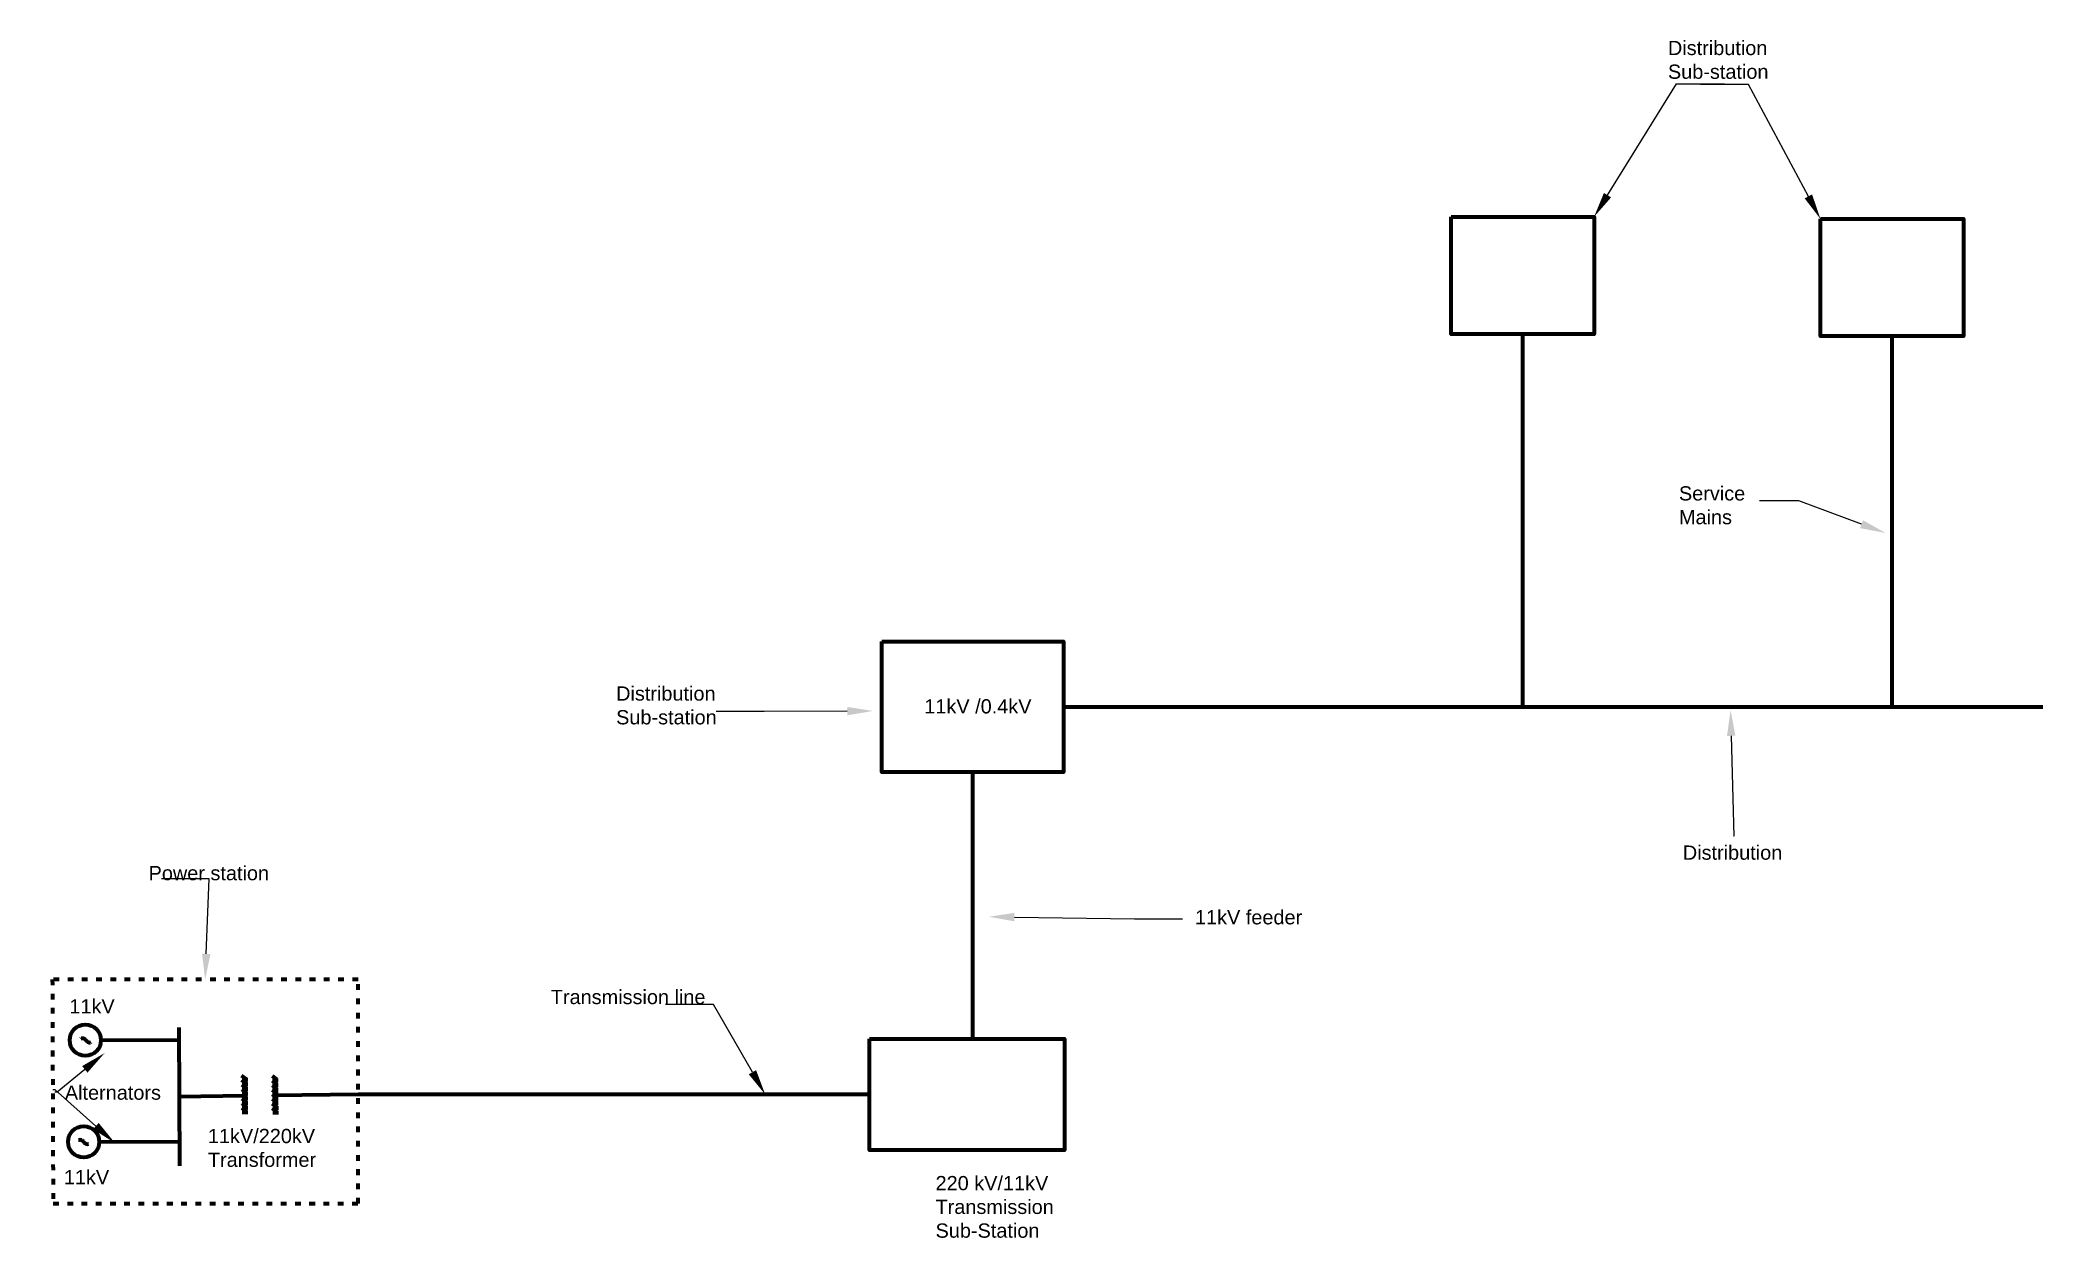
# Model space of a CAD drawing. Header units: inches. Extents: x 30 to 4252, y 212 to 2736.
import ezdxf
from ezdxf import colors
from ezdxf.entities.mleader import LeaderData, LeaderLine
from ezdxf.math import Vec2, Vec3

# ---------------------------------------------------------------- set-up
doc = ezdxf.new("R2010")
doc.units = ezdxf.units.IN
doc.header["$MEASUREMENT"] = 0
doc.linetypes.add('ACAD_ISO03W100', pattern=[30, 12, -18])
doc.linetypes.add('HIDDEN', pattern=[0.375, 0.25, -0.125])
doc.layers.add('dotted', color=7, linetype='HIDDEN')
doc.styles.get("Standard").update_dxf_attribs({"font": 'arial.ttf'})

msp = doc.modelspace()

# ---------------------------------------------------------------- linework, layer by layer
at = {"lineweight": 100}
for p, q in [((3155, 2116.5), (3155, 1331.3)), ((3933.8, 2112.4), (3933.8, 1331.3)), ((2187.2, 1331.3), (4252, 1331.3)), ((1995.8, 1193.4), (1995.8, 631.6)), ((322.9, 655.5), (324, 364)), ((158.6, 628.7), (323, 629.3)), ((461, 511.5), (323.5, 509.8)), ((700.5, 514.5), (522.7, 512.3)), ((1778.4, 514.5), (700.5, 514.5)), ((155.2, 414.6), (323.8, 415.2))]:
    msp.add_line(p, q, dxfattribs=at)
at = {"linetype": 'ACAD_ISO03W100', "lineweight": 100}
for p, q in [((455, 554.7), (468.1, 545)), ((519.2, 553.7), (532.2, 544)), ((455.1, 545), (468.1, 535.2)), ((468.1, 545), (455.2, 545)), ((468.1, 535.2), (455.2, 535.2)), ((455.2, 535.2), (468.2, 525.5)), ((455.3, 525.5), (468.3, 515.7)), ((455.3, 515.8), (468.3, 506)), ((468.2, 525.5), (455.4, 525.5)), ((468.3, 515.7), (455.4, 515.7)), ((519.2, 544), (532.2, 534.3)), ((532.2, 544), (519.3, 544)), ((532.2, 534.3), (519.3, 534.3)), ((519.3, 534.3), (532.4, 524.5)), ((519.4, 524.5), (532.4, 514.8)), ((519.4, 514.8), (532.4, 505)), ((532.4, 524.5), (519.5, 524.5)), ((532.4, 514.8), (519.5, 514.8)), ((455.3, 506), (468.3, 496.3)), ((468.3, 506), (455.4, 506)), ((468.3, 496.3), (455.4, 496.3)), ((455.4, 496.3), (468.5, 486.5)), ((455.5, 486.5), (468.5, 476.8)), ((468.5, 486.5), (455.6, 486.5)), ((468.5, 476.8), (455.6, 476.8)), ((519.4, 505.1), (532.4, 495.3)), ((532.4, 505), (519.5, 505)), ((532.4, 495.3), (519.5, 495.3)), ((519.5, 495.3), (532.6, 485.5)), ((519.6, 485.6), (532.6, 475.8)), ((532.6, 485.5), (519.7, 485.5)), ((532.6, 475.8), (519.7, 475.8))]:
    msp.add_line(p, q, dxfattribs=at)
at = {"lineweight": 100}
for points in [[(3004.3, 2363.4), (3305.7, 2363.4), (3305.7, 2116.5), (3004.3, 2116.5)], [(3783, 2359.2), (4084.5, 2359.2), (4084.5, 2112.4), (3783, 2112.4)], [(1804.4, 1469.2), (2187.2, 1469.2), (2187.2, 1193.4), (1804.4, 1193.4)], [(1778.4, 631.6), (2189.8, 631.6), (2189.8, 397.4), (1778.4, 397.4)]]:
    msp.add_lwpolyline(points, close=True, dxfattribs=at)
for centre in [(125.6, 628.7), (122.2, 414.6)]:
    msp.add_circle(centre, 32.9, dxfattribs=at)
at = {"linetype": 'ACAD_ISO03W100', "lineweight": 158}
for centre, radius, start, end in [((119.4, 623), 9.62, 38.2805, 158.3254), ((134.9, 633), 8.87, 207.1721, 335.0614), ((114.6, 409), 9.62, 38.2805, 158.3254), ((130, 419), 8.87, 207.1721, 335.0614)]:
    msp.add_arc(centre, radius, start, end, dxfattribs=at)
at = {"layer": 'dotted', "linetype": 'ACAD_ISO03W100', "lineweight": 100}
for p, q in [((700.5, 756.8), (56.1, 756.8)), ((56.1, 756.8), (57.8, 284.8)), ((700.5, 284.8), (700.5, 756.8)), ((57.8, 284.8), (700.5, 284.8))]:
    msp.add_line(p, q, dxfattribs=at)

# ---------------------------------------------------------------- texts
at = {"linetype": 'ACAD_ISO03W100', "lineweight": 100, "attachment_point": 1}
for s, width, heights, insert, char_height in [('Distribution\\PSub-station', 238.773, [100.3], (3461.5, 2734.5), 30), ('Service\\PMains', 189.618, [100.3], (3484.7, 1796), 30), ('Distribution\\PSub-station', 238.773, [100.3], (1244.5, 1374.3), 30), ('11kV /0.4kV', 238.773, [100.3], (1894.1, 1347.3), 30), ('Distribution', 238.773, [100.3], (3492.9, 1039.1), 30), ('Power station', 297.757, [39.9], (259, 995.9), 30), ('11kV feeder', 238.773, [100.3], (2464.6, 902.9), 30), ('Transmission line', 342.947, [31.1], (1106.8, 734.9), 30), ('11kV', 117.452, [37.1], (92.1, 715.3), 30), ('Alternators', 259.48, [187.5], (82.5, 533.4), 30), ('11kV/220kV\\PTransformer', 214.689, [120.3], (384, 442), 30), ('11kV', 117.452, [37.1], (80.4, 355.2), 30), ('220 kV/11kV\\PTransmission\\PSub-Station', 267.535, [155.5], (1917.8, 342.7), 30), ('rafsan jany is the main man', 389.782, [0], (2139, 371.5), 0.2)]:
    msp.add_mtext_dynamic_manual_height_columns(s, width=width, gutter_width=1, heights=heights, dxfattribs=dict(at, insert=insert, char_height=char_height))

# ---------------------------------------------------------------- leaders
at = {"lineweight": 100}
ml = msp.add_multileader_mtext('Standard', dxfattribs=at)
ml.set_content('', color=256)
ml.set_leader_properties()
ml.build(insert=Vec2(0, 0))
ml.multileader.update_dxf_attribs({"dogleg_length": 0.36, "arrow_head_size": 54, "scale": 300})
ctx = ml.context
ctx.base_point, ctx.scale, ctx.char_height, ctx.arrow_head_size, ctx.landing_gap_size, ctx.plane_origin = Vec3(3580.6, 2643.9), 300, 54, 54, 27, Vec3(3424.5, 2778.4)
notes = []
notes.append((ctx, [(0, (1, 1, 0), (3479.6, 2643.9), (1, 0), 101, [(0, [(3305.7, 2363.4)], 0, [])])]))
ctx.mtext.insert, ctx.mtext.flow_direction = Vec3(3607.6, 2670.9), 5
ml = msp.add_multileader_mtext('Standard', dxfattribs=at)
ml.set_content('', color=256)
ml.set_leader_properties()
ml.build(insert=Vec2(0, 0))
ml.multileader.update_dxf_attribs({"dogleg_length": 0.36, "arrow_head_size": 54, "scale": 300})
ctx = ml.context
ctx.base_point, ctx.scale, ctx.char_height, ctx.arrow_head_size, ctx.landing_gap_size, ctx.plane_origin = Vec3(3476.2, 2642.6), 300, 54, 54, 27, Vec3(3320.1, 2777.2)
ctx.text_align_type = 2
notes.append((ctx, [(1, (1, 1, 0), (3631.2, 2642.6), (-1, 0), 101, [(0, [(3783, 2359.2)], 0, [])])]))
ctx.mtext.insert, ctx.mtext.alignment, ctx.mtext.flow_direction = Vec3(3503.2, 2669.6), 3, 5
ml = msp.add_multileader_mtext('Standard', dxfattribs=at)
ml.set_content('', color=256)
ml.set_leader_properties()
ml.build(insert=Vec2(0, 0))
ml.multileader.update_dxf_attribs({"dogleg_length": 0.36, "arrow_head_size": 54, "scale": 300})
ctx = ml.context
ctx.base_point, ctx.scale, ctx.char_height, ctx.arrow_head_size, ctx.landing_gap_size, ctx.plane_origin = Vec3(3600.4, 1765.1), 300, 54, 54, 27, Vec3(3380.3, 1830.9)
ctx.text_align_type = 2
notes.append((ctx, [(1, (1, 1, 0), (3737.5, 1765.1), (-1, 0), 83.1, [(0, [(3920.3, 1697.4)], 0, [])])]))
ctx.mtext.insert, ctx.mtext.alignment, ctx.mtext.flow_direction = Vec3(3627.4, 1792.1), 3, 5
ml = msp.add_multileader_mtext('Standard', dxfattribs=at)
ml.set_content('', color=256)
ml.set_leader_properties()
ml.build(insert=Vec2(0, 0))
ml.multileader.update_dxf_attribs({"dogleg_length": 0.36, "arrow_head_size": 54, "scale": 300})
ctx = ml.context
ctx.base_point, ctx.scale, ctx.char_height, ctx.arrow_head_size, ctx.landing_gap_size, ctx.plane_origin = Vec3(1401.6, 1321.5), 300, 54, 54, 27, Vec3(1245.5, 1456)
ctx.text_align_type = 2
notes.append((ctx, [(1, (1, 1, 0), (1556.6, 1321.5), (-1, 0), 101, [(0, [(1785.6, 1322.5)], 0, [])])]))
ctx.mtext.insert, ctx.mtext.alignment, ctx.mtext.flow_direction = Vec3(1428.6, 1348.5), 3, 5
ml = msp.add_multileader_mtext('Standard', dxfattribs=at)
ml.set_content('', color=256)
ml.set_leader_properties()
ml.build(insert=Vec2(0, 0))
ml.multileader.update_dxf_attribs({"dogleg_length": 0.36, "arrow_head_size": 54, "scale": 300})
ctx = ml.context
ctx.base_point, ctx.scale, ctx.char_height, ctx.arrow_head_size, ctx.landing_gap_size, ctx.plane_origin = Vec3(3545.9, 1058.4), 300, 54, 54, 27, Vec3(3289.4, 1192.9)
ctx.text_align_type = 2
notes.append((ctx, [(1, (1, 1, 0), (3600.5, 1058.4), (-1, 0), 0.624, [(0, [(3593.5, 1324.2)], 0, [])])]))
ctx.mtext.insert, ctx.mtext.alignment, ctx.mtext.flow_direction = Vec3(3572.9, 1085.4), 3, 5
ml = msp.add_multileader_mtext('Standard', dxfattribs=at)
ml.set_content('', color=256)
ml.set_leader_properties()
ml.build(insert=Vec2(0, 0))
ml.multileader.update_dxf_attribs({"dogleg_length": 0.36, "arrow_head_size": 54, "scale": 300})
ctx = ml.context
ctx.base_point, ctx.scale, ctx.char_height, ctx.arrow_head_size, ctx.landing_gap_size, ctx.plane_origin = Vec3(232, 968.9), 300, 54, 54, 27, Vec3(173.4, 1058.9)
ctx.text_align_type = 2
notes.append((ctx, [(1, (1, 1, 0), (387, 968.9), (-1, 0), 101, [(0, [(378.3, 756.8)], 0, [])])]))
ctx.mtext.insert, ctx.mtext.alignment, ctx.mtext.flow_direction = Vec3(259, 995.9), 3, 5
ml = msp.add_multileader_mtext('Standard', dxfattribs=at)
ml.set_content('', color=256)
ml.set_leader_properties()
ml.build(insert=Vec2(0, 0))
ml.multileader.update_dxf_attribs({"dogleg_length": 0.36, "arrow_head_size": 54, "scale": 300})
ctx = ml.context
ctx.base_point, ctx.scale, ctx.char_height, ctx.arrow_head_size, ctx.landing_gap_size, ctx.plane_origin = Vec3(2438, 884.5), 300, 54, 54, 27, Vec3(2281.9, 1019)
notes.append((ctx, [(0, (1, 1, 0), (2337, 884.5), (1, 0), 101, [(0, [(2030, 889)], 0, [])])]))
ctx.mtext.insert, ctx.mtext.flow_direction = Vec3(2465, 911.5), 5
ml = msp.add_multileader_mtext('Standard', dxfattribs=at)
ml.set_content('', color=256)
ml.set_leader_properties()
ml.build(insert=Vec2(0, 0))
ml.multileader.update_dxf_attribs({"dogleg_length": 0.36, "arrow_head_size": 54, "scale": 300})
ctx = ml.context
ctx.base_point, ctx.scale, ctx.char_height, ctx.arrow_head_size, ctx.landing_gap_size, ctx.plane_origin = Vec3(1294.8, 704.4), 300, 54, 54, 27, Vec3(1138.7, 839)
ctx.text_align_type = 2
notes.append((ctx, [(1, (1, 1, 0), (1449.8, 704.4), (-1, 0), 101, [(0, [(1558.7, 514.5)], 0, [])])]))
ctx.mtext.insert, ctx.mtext.alignment, ctx.mtext.flow_direction = Vec3(1321.8, 731.4), 3, 5
ml = msp.add_multileader_mtext('Standard', dxfattribs=at)
ml.set_content('', color=256)
ml.set_leader_properties()
ml.build(insert=Vec2(0, 0))
ml.multileader.update_dxf_attribs({"dogleg_length": 0.36, "arrow_head_size": 54, "scale": 300})
ctx = ml.context
ctx.base_point, ctx.scale, ctx.char_height, ctx.arrow_head_size, ctx.landing_gap_size, ctx.plane_origin = Vec3(7.5, 519.3), 300, 54, 54, 27, Vec3(-245, 653.8)
ctx.text_align_type = 2
notes.append((ctx, [(1, (1, 1, 0), (66.1, 519.3), (-1, 0), 4.57, [(0, [(166.3, 601.7)], 0, [])])]))
ctx.mtext.insert, ctx.mtext.alignment, ctx.mtext.flow_direction = Vec3(34.5, 546.3), 3, 5
ml = msp.add_multileader_mtext('Standard', dxfattribs=at)
ml.set_content('', color=256)
ml.set_leader_properties()
ml.build(insert=Vec2(0, 0))
ml.multileader.update_dxf_attribs({"dogleg_length": 0.36, "arrow_head_size": 54, "scale": 300})
ctx = ml.context
ctx.base_point, ctx.scale, ctx.char_height, ctx.arrow_head_size, ctx.landing_gap_size, ctx.plane_origin = Vec3(3.2, 524), 300, 54, 54, 27, Vec3(-249, 658.5)
ctx.text_align_type = 2
notes.append((ctx, [(1, (1, 1, 0), (62.1, 524), (-1, 0), 4.84, [(0, [(188.3, 412)], 0, [])])]))
ctx.mtext.insert, ctx.mtext.alignment, ctx.mtext.flow_direction = Vec3(30.2, 551), 3, 5
for ctx, leaders in notes:
    for number, flags, end, landing, length, lines in leaders:
        leader = LeaderData()
        leader.index, (leader.has_last_leader_line, leader.has_dogleg_vector, leader.attachment_direction) = number, flags
        leader.last_leader_point, leader.dogleg_vector, leader.dogleg_length = Vec3(end), Vec3(landing), length
        for number, points, colour, breaks in lines:
            line = LeaderLine()
            line.index, line.vertices, line.color, line.breaks = number, Vec3.list(points), colors.encode_raw_color(colour), breaks
            leader.lines.append(line)
        ctx.leaders.append(leader)

doc.saveas('drawing.dxf')
